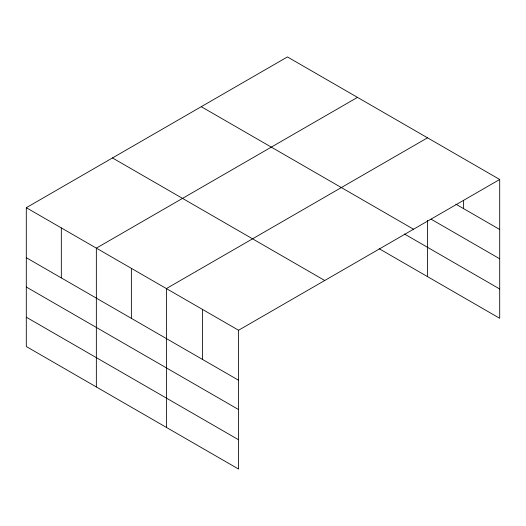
<?xml version="1.0" encoding="UTF-8"?>
<svg xmlns="http://www.w3.org/2000/svg" width="526" height="526" viewBox="0 0 526 526"><rect width="100%" height="100%" fill="white"/><g stroke="black" fill="none" stroke-linecap="round" stroke-linejoin="round"><path stroke-width="0.79" d="M379.2 248.732L499.7 318.302L499.7 179.478L287.439 56.933L26.3 207.698L26.3 346.522L238.561 469.067L238.561 330.249L26.3 207.698M357.483 97.376L96.35 248.14L96.35 386.958M427.533 137.812L166.394 288.577L166.394 427.401M238.561 330.249L499.7 179.478M455.832 204.154L499.7 229.481M431.07 219.164L499.7 258.792M201.261 106.686L413.528 229.231M404.415 233.978L499.7 288.991M112.472 157.945L324.739 280.496M26.3 257.694L238.561 380.245M26.3 287.005L238.561 409.557M26.3 317.211L238.561 439.756M463.616 200.452L463.616 208.644M427.533 220.387L427.533 276.637M202.477 309.413L202.477 359.409M131.369 268.359L131.369 318.361M61.325 227.916L61.325 277.919"/></g></svg>
